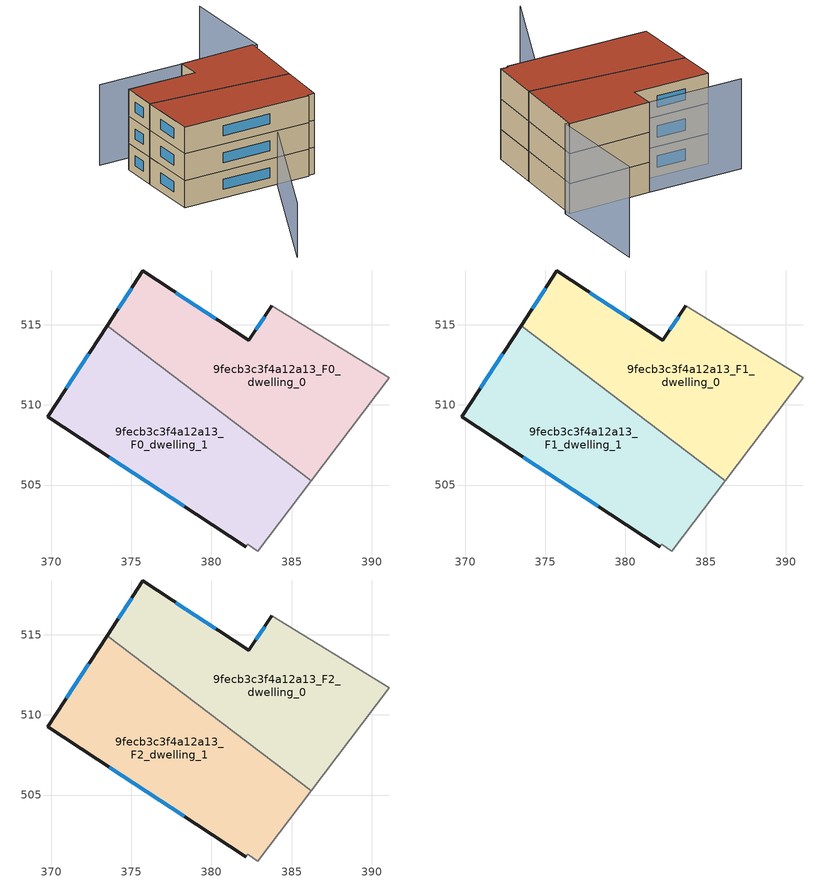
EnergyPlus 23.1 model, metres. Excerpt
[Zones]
9fecb3c3f4a12a13_F0_dwelling_0
 floor ground (EU_floor_Construction): 391.11,511.68 386.23,505.27 373.49,514.95 375.73,518.36 382.34,514.02 383.76,516.18 z0
 wall outside (EU_wall_Construction): 383.76,516.18 382.34,514.02 375.73,518.36 373.49,514.95 z0:3
 wall adiabatic (EU_wall_Construction): 386.23,505.27 391.11,511.68 383.76,516.18 z0:3
 wall to 9fecb3c3f4a12a13_F0_dwelling_1 (EU_wall_Construction): 373.49,514.95 386.23,505.27 z0:3
 window (EU_Window_Construction): 375.03,517.29 374.19,516.01 / 380.28,515.37 377.79,517.01 / 383.31,515.51 382.78,514.7 z0.93:2.07
9fecb3c3f4a12a13_F0_dwelling_1
 floor ground (EU_floor_Construction): 386.23,505.27 382.9,500.89 382.27,501.32 382.15,501.17 369.78,509.27 373.49,514.95 z0
 wall outside (EU_wall_Construction): 373.49,514.95 369.78,509.27 382.15,501.17 z0:3
 wall adiabatic (EU_wall_Construction): 382.15,501.17 382.27,501.32 382.9,500.89 386.23,505.27 z0:3
 window (EU_Window_Construction): 373.63,506.75 378.3,503.69 / 372.34,513.18 370.94,511.04 z0.93:2.07
9fecb3c3f4a12a13_F1_dwelling_0
 floor to 9fecb3c3f4a12a13_F0_dwelling_0 (EU_floor_Construction): 391.11,511.68 386.23,505.27 373.49,514.95 375.73,518.36 382.34,514.02 383.75,516.18 z3
 wall outside (EU_wall_Construction): 383.76,516.18 382.34,514.02 375.73,518.36 373.49,514.95 z3:6
 wall adiabatic (EU_wall_Construction): 386.23,505.27 391.11,511.68 383.76,516.18 z3:6
 wall to 9fecb3c3f4a12a13_F1_dwelling_1 (EU_wall_Construction): 373.49,514.95 386.23,505.27 z3:6
 window (EU_Window_Construction): 375.03,517.29 374.19,516.01 / 380.28,515.37 377.79,517.01 / 383.31,515.51 382.78,514.7 z3.93:5.07
9fecb3c3f4a12a13_F1_dwelling_1
 floor to 9fecb3c3f4a12a13_F0_dwelling_1 (EU_floor_Construction): 386.23,505.27 382.9,500.89 382.27,501.32 382.15,501.17 369.78,509.27 373.49,514.95 z3
 wall outside (EU_wall_Construction): 373.49,514.95 369.78,509.27 382.15,501.17 z3:6
 wall adiabatic (EU_wall_Construction): 382.15,501.17 382.27,501.32 382.9,500.89 386.23,505.27 z3:6
 window (EU_Window_Construction): 373.63,506.75 378.3,503.69 / 372.34,513.18 370.94,511.04 z3.93:5.07
9fecb3c3f4a12a13_F2_dwelling_0
 floor to 9fecb3c3f4a12a13_F1_dwelling_0 (EU_floor_Construction): 391.11,511.68 386.23,505.27 373.49,514.95 375.73,518.36 382.34,514.02 383.75,516.18 z6
 wall outside (EU_wall_Construction): 383.76,516.18 382.34,514.02 375.73,518.36 373.49,514.95 z6:9
 wall adiabatic (EU_wall_Construction): 386.23,505.27 391.11,511.68 383.76,516.18 z6:9
 wall to 9fecb3c3f4a12a13_F2_dwelling_1 (EU_wall_Construction): 373.49,514.95 386.23,505.27 z6:9
 window (EU_Window_Construction): 375.03,517.29 374.19,516.01 / 380.28,515.37 377.79,517.01 / 383.31,515.51 382.78,514.7 z6.93:8.07
 roof outside (EU_roof_Construction): 386.23,505.27 391.11,511.68 383.76,516.18 382.34,514.02 375.73,518.36 373.49,514.95 z9
9fecb3c3f4a12a13_F2_dwelling_1
 floor to 9fecb3c3f4a12a13_F1_dwelling_1 (EU_floor_Construction): 386.23,505.27 382.9,500.89 382.27,501.32 382.15,501.17 369.78,509.27 373.49,514.95 z6
 wall outside (EU_wall_Construction): 373.49,514.95 369.78,509.27 382.15,501.17 z6:9
 wall adiabatic (EU_wall_Construction): 382.15,501.17 382.27,501.32 382.9,500.89 386.23,505.27 z6:9
 window (EU_Window_Construction): 373.63,506.75 378.3,503.69 / 372.34,513.18 370.94,511.04 z6.93:8.07
 roof outside (EU_roof_Construction): 382.9,500.89 386.23,505.27 373.49,514.95 369.78,509.27 382.15,501.17 382.27,501.32 z9
shading: 363.71,493.71 381.6,504.84 / 382.9,500.89 392.7,514.85 z0:6; 397.35,520.63 391.28,511.29 / 391.28,511.29 375.53,521.53 z0:9
[Building]
EU S2 Campaign: North Axis=0; Terrain=City; Solar Distribution=FullExterior
[Site:Location]
Montreal-Trudeau.Intl.AP: Latitude=45.4667; Longitude=-73.75; Time Zone=-5; Elevation=36
[SizingPeriod:WeatherFileDays]
AnnualSizingPeriod: Begin Month=1; Begin Day of Month=1; End Month=12; End Day of Month=31; Day of Week for Start Day=Monday; Use Weather File Daylight Saving Period=No; Use Weather File Rain and Snow Indicators=No
[MATERIAL]
EU_InternalMass_Material: Roughness=MediumRough; Thickness=0.1; Conductivity=1; Density=1800; Specific Heat=900; Thermal Absorptance=0.9; Solar Absorptance=0.7; Visible Absorptance=0.7
[MATERIAL:NOMASS] Roughness=MediumRough; Thermal Absorptance=0.9; Solar Absorptance=0.7; Visible Absorptance=0.7
Name | Thermal Resistance
EU_wall_NoMass; EU_floor_NoMass | 1.36485
EU_roof_NoMass | 2.55992
[WINDOWMATERIAL:SIMPLEGLAZINGSYSTEM]
EU_Window_SimpleGlazing: UFactor=3.92339; Solar Heat Gain Coefficient=0.8; Visible Transmittance=0.8
[CONSTRUCTION]
EU_wall_Construction: EU_wall_NoMass
EU_roof_Construction: EU_roof_NoMass
EU_floor_Construction: EU_floor_NoMass
EU_Window_Construction: EU_Window_SimpleGlazing
EU_InternalMass_Construction: EU_InternalMass_Material
[ZONE] Type=1; Multiplier=1; Ceiling Height=autocalculate; Floor Area=autocalculate; Part of Total Floor Area=Yes
Name | Volume
9fecb3c3f4a12a13_F0_dwelling_0 | 294.079
9fecb3c3f4a12a13_F1_dwelling_0; 9fecb3c3f4a12a13_F2_dwelling_0 | 294.078
9fecb3c3f4a12a13_F0_dwelling_1; 9fecb3c3f4a12a13_F1_dwelling_1; 9fecb3c3f4a12a13_F2_dwelling_1 | 294.1
[INTERNALMASS] Construction=EU_InternalMass_Construction
Name | Zone or ZoneList | Surface Area
9fecb3c3f4a12a13_F0_dwelling_0_EU_InternalMass | 9fecb3c3f4a12a13_F0_dwelling_0 | 98.0264
9fecb3c3f4a12a13_F0_dwelling_1_EU_InternalMass | 9fecb3c3f4a12a13_F0_dwelling_1 | 98.033
9fecb3c3f4a12a13_F1_dwelling_0_EU_InternalMass | 9fecb3c3f4a12a13_F1_dwelling_0 | 98.0264
9fecb3c3f4a12a13_F1_dwelling_1_EU_InternalMass | 9fecb3c3f4a12a13_F1_dwelling_1 | 98.033
9fecb3c3f4a12a13_F2_dwelling_0_EU_InternalMass | 9fecb3c3f4a12a13_F2_dwelling_0 | 98.0264
9fecb3c3f4a12a13_F2_dwelling_1_EU_InternalMass | 9fecb3c3f4a12a13_F2_dwelling_1 | 98.033
[OTHEREQUIPMENT] Fuel Type=Electricity; Design Level Calculation Method=Watts/Area; Power per Zone Floor Area=1; Fraction Latent=0; Fraction Radiant=0; Fraction Lost=0; Carbon Dioxide Generation Rate=0; EndUse Subcategory=EU_Step8_InternalGains
Name | Zone or ZoneList or Space or SpaceList | Schedule
EU_Step8_InternalGain_9fecb3c3f4a12a13_F0_dwelling_0_f000 | 9fecb3c3f4a12a13_F0_dwelling_0 | EU_Step8_GainSchedule_9fecb3c3f4a12a13_F0_dwelling_0_f000
EU_Step8_InternalGain_9fecb3c3f4a12a13_F0_dwelling_1_f000 | 9fecb3c3f4a12a13_F0_dwelling_1 | EU_Step8_GainSchedule_9fecb3c3f4a12a13_F0_dwelling_1_f000
EU_Step8_InternalGain_9fecb3c3f4a12a13_F1_dwelling_0_f000 | 9fecb3c3f4a12a13_F1_dwelling_0 | EU_Step8_GainSchedule_9fecb3c3f4a12a13_F1_dwelling_0_f000
EU_Step8_InternalGain_9fecb3c3f4a12a13_F1_dwelling_1_f000 | 9fecb3c3f4a12a13_F1_dwelling_1 | EU_Step8_GainSchedule_9fecb3c3f4a12a13_F1_dwelling_1_f000
EU_Step8_InternalGain_9fecb3c3f4a12a13_F2_dwelling_0_f000 | 9fecb3c3f4a12a13_F2_dwelling_0 | EU_Step8_GainSchedule_9fecb3c3f4a12a13_F2_dwelling_0_f000
EU_Step8_InternalGain_9fecb3c3f4a12a13_F2_dwelling_1_f000 | 9fecb3c3f4a12a13_F2_dwelling_1 | EU_Step8_GainSchedule_9fecb3c3f4a12a13_F2_dwelling_1_f000
[ZONEVENTILATION:DESIGNFLOWRATE] Schedule=EU_AlwaysOn; Design Flow Rate Calculation Method=AirChanges/Hour; Air Changes per Hour=0.860309; Ventilation Type=Natural; Fan Pressure Rise=0; Fan Total Efficiency=1; Constant Term Coefficient=1; Temperature Term Coefficient=0; Velocity Term Coefficient=0; Velocity Squared Term Coefficient=0; Minimum Indoor Temperature=-100; Maximum Indoor Temperature=100; Delta Temperature=-100; Minimum Outdoor Temperature=-100; Maximum Outdoor Temperature=100; Maximum Wind Speed=40
Name | Zone or ZoneList or Space or SpaceList
EU_ConstantAir_9fecb3c3f4a12a13_F0_dwelling_0 | 9fecb3c3f4a12a13_F0_dwelling_0
EU_ConstantAir_9fecb3c3f4a12a13_F0_dwelling_1 | 9fecb3c3f4a12a13_F0_dwelling_1
EU_ConstantAir_9fecb3c3f4a12a13_F1_dwelling_0 | 9fecb3c3f4a12a13_F1_dwelling_0
EU_ConstantAir_9fecb3c3f4a12a13_F1_dwelling_1 | 9fecb3c3f4a12a13_F1_dwelling_1
EU_ConstantAir_9fecb3c3f4a12a13_F2_dwelling_0 | 9fecb3c3f4a12a13_F2_dwelling_0
EU_ConstantAir_9fecb3c3f4a12a13_F2_dwelling_1 | 9fecb3c3f4a12a13_F2_dwelling_1
[HVACTEMPLATE:THERMOSTAT] Constant Heating Setpoint=20; Constant Cooling Setpoint=50
EU_HeatOnly_9fecb3c3f4a12a13_F0_dwelling_0; EU_HeatOnly_9fecb3c3f4a12a13_F0_dwelling_1; EU_HeatOnly_9fecb3c3f4a12a13_F1_dwelling_0; EU_HeatOnly_9fecb3c3f4a12a13_F1_dwelling_1; EU_HeatOnly_9fecb3c3f4a12a13_F2_dwelling_0; EU_HeatOnly_9fecb3c3f4a12a13_F2_dwelling_1
[HVACTEMPLATE:ZONE:IDEALLOADSAIRSYSTEM] System Availability Schedule=EU_AlwaysOn; Maximum Heating Supply Air Temperature=50; Minimum Cooling Supply Air Temperature=13; Maximum Heating Supply Air Humidity Ratio=0.0156; Minimum Cooling Supply Air Humidity Ratio=0.0077; Heating Limit=NoLimit; Cooling Limit=NoLimit; Heating Availability Schedule=EU_AlwaysOn; Cooling Availability Schedule=EU_CoolingOff; Dehumidification Control Type=ConstantSensibleHeatRatio; Cooling Sensible Heat Ratio=0.7; Dehumidification Setpoint=60; Humidification Control Type=None; Humidification Setpoint=30; Outdoor Air Method=None; Outdoor Air Flow Rate per Person=0.00944; Outdoor Air Flow Rate per Zone Floor Area=0; Outdoor Air Flow Rate per Zone=0; Demand Controlled Ventilation Type=None; Outdoor Air Economizer Type=NoEconomizer; Heat Recovery Type=None; Sensible Heat Recovery Effectiveness=0.7; Latent Heat Recovery Effectiveness=0.65
Name | Template Thermostat
9fecb3c3f4a12a13_F0_dwelling_0 | EU_HeatOnly_9fecb3c3f4a12a13_F0_dwelling_0
9fecb3c3f4a12a13_F0_dwelling_1 | EU_HeatOnly_9fecb3c3f4a12a13_F0_dwelling_1
9fecb3c3f4a12a13_F1_dwelling_0 | EU_HeatOnly_9fecb3c3f4a12a13_F1_dwelling_0
9fecb3c3f4a12a13_F1_dwelling_1 | EU_HeatOnly_9fecb3c3f4a12a13_F1_dwelling_1
9fecb3c3f4a12a13_F2_dwelling_0 | EU_HeatOnly_9fecb3c3f4a12a13_F2_dwelling_0
9fecb3c3f4a12a13_F2_dwelling_1 | EU_HeatOnly_9fecb3c3f4a12a13_F2_dwelling_1
[SIZING:ZONE] Zone Cooling Design Supply Air Temperature Input Method=SupplyAirTemperature; Zone Cooling Design Supply Air Temperature=13; Zone Heating Design Supply Air Temperature Input Method=SupplyAirTemperature; Zone Heating Design Supply Air Temperature=50; Zone Cooling Design Supply Air Humidity Ratio=0.008; Zone Heating Design Supply Air Humidity Ratio=0.008; Cooling Design Air Flow Method=DesignDay; Cooling Design Air Flow Rate=0; Cooling Minimum Air Flow per Zone Floor Area=0.000762; Cooling Minimum Air Flow=0; Cooling Minimum Air Flow Fraction=0.2; Heating Design Air Flow Method=DesignDay; Heating Design Air Flow Rate=0; Heating Maximum Air Flow per Zone Floor Area=0.002032; Heating Maximum Air Flow=0.141576; Heating Maximum Air Flow Fraction=0.3; Account for Dedicated Outdoor Air System=No; Dedicated Outdoor Air System Control Strategy=NeutralSupplyAir; Dedicated Outdoor Air Low Setpoint Temperature for Design=autosize; Dedicated Outdoor Air High Setpoint Temperature for Design=autosize; Zone Load Sizing Method=Sensible Load Only No Latent Load; Zone Latent Cooling Design Supply Air Humidity Ratio Input Method=HumidityRatioDifference; Zone Cooling Design Supply Air Humidity Ratio Difference=0.005; Zone Latent Heating Design Supply Air Humidity Ratio Input Method=HumidityRatioDifference; Zone Humidification Design Supply Air Humidity Ratio Difference=0.005
9fecb3c3f4a12a13_F0_dwelling_0; 9fecb3c3f4a12a13_F0_dwelling_1; 9fecb3c3f4a12a13_F1_dwelling_0; 9fecb3c3f4a12a13_F1_dwelling_1; 9fecb3c3f4a12a13_F2_dwelling_0; 9fecb3c3f4a12a13_F2_dwelling_1
[SCHEDULE:CONSTANT]
Name | Hourly Value
EU_AlwaysOn | 1
EU_CoolingOff | 0
[SCHEDULE:FILE] Column Number=1; Rows to Skip at Top=0; Number of Hours of Data=8760; Column Separator=Comma; Interpolate to Timestep=No; Minutes per Item=60; Adjust Schedule for Daylight Savings=Yes
Name | File
EU_Step8_GainSchedule_9fecb3c3f4a12a13_F0_dwelling_0_f000 | ../../schedules/9fecb3c3f4a12a13/9fecb3c3f4a12a13_F0_dwelling_0_f000_gain.csv
EU_Step8_GainSchedule_9fecb3c3f4a12a13_F0_dwelling_1_f000 | ../../schedules/9fecb3c3f4a12a13/9fecb3c3f4a12a13_F0_dwelling_1_f000_gain.csv
EU_Step8_GainSchedule_9fecb3c3f4a12a13_F1_dwelling_0_f000 | ../../schedules/9fecb3c3f4a12a13/9fecb3c3f4a12a13_F1_dwelling_0_f000_gain.csv
EU_Step8_GainSchedule_9fecb3c3f4a12a13_F1_dwelling_1_f000 | ../../schedules/9fecb3c3f4a12a13/9fecb3c3f4a12a13_F1_dwelling_1_f000_gain.csv
EU_Step8_GainSchedule_9fecb3c3f4a12a13_F2_dwelling_0_f000 | ../../schedules/9fecb3c3f4a12a13/9fecb3c3f4a12a13_F2_dwelling_0_f000_gain.csv
EU_Step8_GainSchedule_9fecb3c3f4a12a13_F2_dwelling_1_f000 | ../../schedules/9fecb3c3f4a12a13/9fecb3c3f4a12a13_F2_dwelling_1_f000_gain.csv
